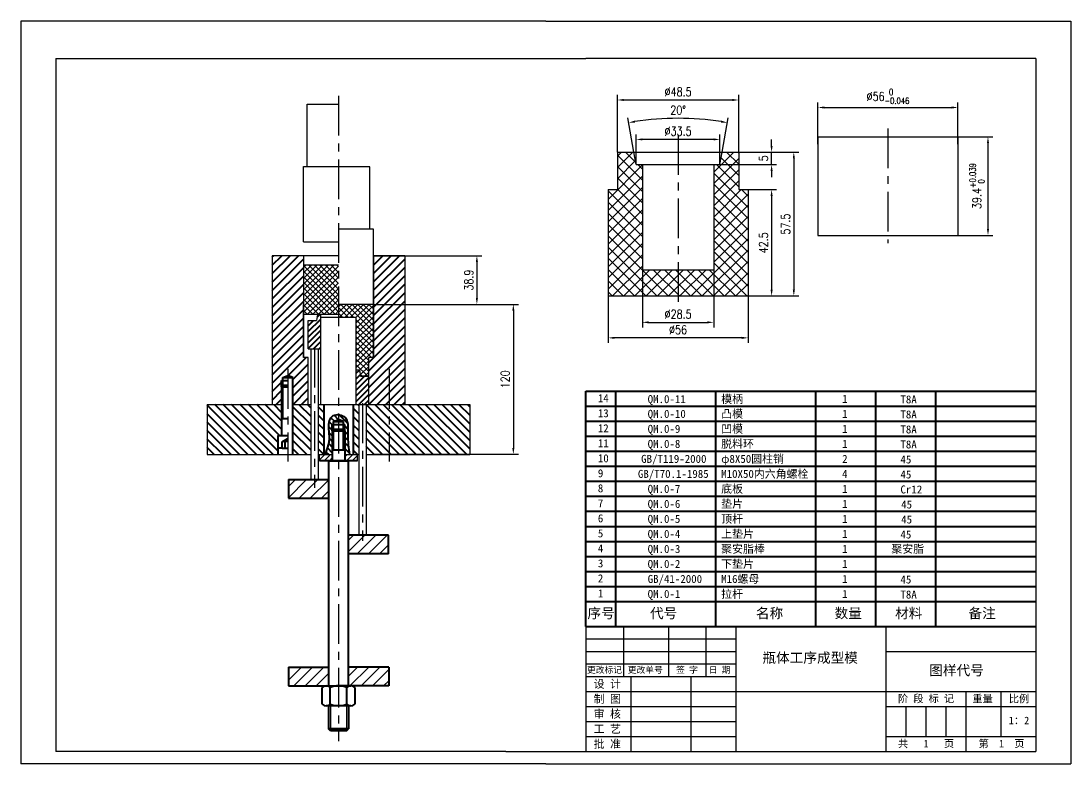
# Model space of a CAD drawing. Extents: x -23172 to -18855, y 7404 to 10591.
# Drawn here: x -21210.8 to -20790.8, y 9213.3 to 9510.3 of the extents above; entities that cross this region are included whole.
import ezdxf
from ezdxf.enums import TextEntityAlignment as Align

# ---------------------------------------------------------------- set-up
doc = ezdxf.new("R2010")
doc.units = 0
doc.header["$LTSCALE"] = 10
doc.linetypes.add('CENTER', pattern=[50.8, 31.75, -6.35, 6.35, -6.35])
doc.linetypes.add('DASHED', pattern=[0.75, 0.5, -0.25])
doc.layers.get('DEFPOINTS').update_dxf_attribs({"linetype": 'CONTINUOUS'})
for name, color, linetype in [('2细线层', 3, 'CONTINUOUS'), ('3中心线层', 1, 'CENTER'), ('4虚线层', 6, 'DASHED'), ('5剖面线层', 2, 'CONTINUOUS'), ('7标注层', 4, 'CONTINUOUS'), ('CONT', 3, 'CONTINUOUS'), ('TEXT', 1, 'CONTINUOUS')]:
    doc.layers.add(name, color=color, linetype=linetype)
doc.layers.add('YELLOW', color=2, linetype='CONTINUOUS', lineweight=40)
doc.styles.add('CHINA1', font='')
doc.styles.add('PC_TEXTSTYLE', font='txt.shx', dxfattribs={"width": 0.8, "bigfont": 'hzfs.shx'})
doc.styles.get('CHINA1').set_extended_font_data('SimSun')
doc.dimstyles.new('TH_GBDIM', dxfattribs={"dimtxt": 3.5, "dimasz": 2.5, "dimexe": 2, "dimexo": 0, "dimgap": 1.5, "dimtad": 1, "dimdec": 1, "dimzin": 0, "dimdsep": 46, "dimtxsty": 'PC_TEXTSTYLE', "dimcen": 2.5, "dimadec": 0, "dimazin": 0, "dimtfac": 0.714286, "dimtdec": 4, "dimtmove": 0, "dimatfit": 3, "dimfxl": 1, "dimtolj": 1, "dimtzin": 0, "dimarcsym": 0})
pattern_1 = [(45, (-10216.707, 4659.9385), (-1.12253202, 1.12253202), [])]
pattern_2 = [(45, (544.5956, -453.713), (-2.24506403, 2.24506403), [])]

# ---------------------------------------------------------------- blocks, each defined once
blk = doc.blocks.new('*D113')
at = {"layer": '7标注层', "color": 0, "lineweight": -2, "ltscale": 0.5}
for p, q in [((-20837.23, 9464.03), (-20821.99, 9464.03)), ((-20823.99, 9461.53), (-20823.99, 9427.13)), ((-20837.23, 9424.63), (-20821.99, 9424.63))]:
    blk.add_line(p, q, dxfattribs=at)
at = {"layer": '7标注层', "color": 0, "lineweight": -3, "ltscale": 0.5}
for points in [[(-20824.41, 9461.53), (-20823.58, 9461.53), (-20823.99, 9464.03)], [(-20824.41, 9427.13), (-20823.58, 9427.13), (-20823.99, 9424.63)]]:
    blk.add_solid(points, dxfattribs=at)
at = {"layer": 'DEFPOINTS', "color": 0, "lineweight": -3, "ltscale": 0.5}
for p in [(-20837.23, 9464.03), (-20837.23, 9424.63), (-20823.99, 9424.63)]:
    blk.add_point(p, dxfattribs=at)
at = {"layer": '7标注层', "color": 0, "lineweight": -3, "ltscale": 0.5, "insert": (-20828.41, 9444.33), "char_height": 3.5, "attachment_point": 5, "rotation": 90, "style": 'PC_TEXTSTYLE'}
blk.add_mtext('\\A1;39.4{}{\\H0.7143x;\\S+0.039^  0;}', dxfattribs=at)
blk = doc.blocks.new('*D112')
at = {"layer": '7标注层', "color": 0, "lineweight": -2, "ltscale": 0.5}
for p, q in [((-20892, 9461.08), (-20892, 9477.75)), ((-20889.5, 9475.75), (-20838.5, 9475.75)), ((-20836, 9461.08), (-20836, 9477.75))]:
    blk.add_line(p, q, dxfattribs=at)
at = {"layer": '7标注层', "color": 0, "lineweight": -3, "ltscale": 0.5}
for points in [[(-20889.5, 9476.17), (-20889.5, 9475.33), (-20892, 9475.75)], [(-20838.5, 9476.17), (-20838.5, 9475.33), (-20836, 9475.75)]]:
    blk.add_solid(points, dxfattribs=at)
at = {"layer": 'DEFPOINTS', "color": 0, "lineweight": -3, "ltscale": 0.5}
for p in [(-20836, 9475.75), (-20892, 9461.08), (-20836, 9461.08)]:
    blk.add_point(p, dxfattribs=at)
at = {"layer": '7标注层', "color": 0, "lineweight": -3, "ltscale": 0.5, "insert": (-20864, 9480.17), "char_height": 3.5, "attachment_point": 5, "style": 'PC_TEXTSTYLE'}
blk.add_mtext('\\A1;%%c56{}{\\H0.7143x;\\S 0^ -0.046;}', dxfattribs=at)
blk = doc.blocks.new('*D117')
at = {"layer": '7标注层', "color": 0, "lineweight": -2, "ltscale": 0.5}
for p, q in [((-20962.22, 9410.91), (-20962.22, 9387.87)), ((-20933.72, 9410.91), (-20933.72, 9387.87)), ((-20959.72, 9389.87), (-20936.22, 9389.87))]:
    blk.add_line(p, q, dxfattribs=at)
at = {"layer": '7标注层', "color": 0, "lineweight": -3, "ltscale": 0.5}
for points in [[(-20959.72, 9390.29), (-20959.72, 9389.45), (-20962.22, 9389.87)], [(-20936.22, 9390.29), (-20936.22, 9389.45), (-20933.72, 9389.87)]]:
    blk.add_solid(points, dxfattribs=at)
at = {"layer": 'DEFPOINTS', "color": 0, "lineweight": -3, "ltscale": 0.5}
for p in [(-20962.22, 9410.91), (-20933.72, 9410.91), (-20933.72, 9389.87)]:
    blk.add_point(p, dxfattribs=at)
at = {"layer": '7标注层', "color": 0, "lineweight": -3, "ltscale": 0.5, "insert": (-20947.97, 9393.12), "char_height": 3.5, "attachment_point": 5, "style": 'PC_TEXTSTYLE'}
blk.add_mtext('\\A1;%%c28.5{}{}', dxfattribs=at)
blk = doc.blocks.new('*D116')
at = {"layer": '7标注层', "color": 0, "lineweight": -2, "ltscale": 0.5}
for p, q in [((-20975.97, 9400.41), (-20975.97, 9381.66)), ((-20919.97, 9400.41), (-20919.97, 9381.66)), ((-20922.47, 9383.66), (-20973.47, 9383.66))]:
    blk.add_line(p, q, dxfattribs=at)
at = {"layer": '7标注层', "color": 0, "lineweight": -3, "ltscale": 0.5}
for points in [[(-20973.47, 9384.08), (-20973.47, 9383.25), (-20975.97, 9383.66)], [(-20922.47, 9384.08), (-20922.47, 9383.25), (-20919.97, 9383.66)]]:
    blk.add_solid(points, dxfattribs=at)
at = {"layer": 'DEFPOINTS', "color": 0, "lineweight": -3, "ltscale": 0.5}
for p in [(-20975.97, 9400.41), (-20919.97, 9400.41), (-20975.97, 9383.66)]:
    blk.add_point(p, dxfattribs=at)
at = {"layer": '7标注层', "color": 0, "lineweight": -3, "ltscale": 0.5, "insert": (-20947.97, 9386.91), "char_height": 3.5, "attachment_point": 5, "style": 'PC_TEXTSTYLE'}
blk.add_mtext('\\A1;%%c56{}{}', dxfattribs=at)
blk = doc.blocks.new('*D111')
at = {"layer": '7标注层', "color": 0, "lineweight": -2, "ltscale": 0.5}
for p, q in [((-20925.66, 9457.91), (-20899.66, 9457.91)), ((-20901.66, 9455.41), (-20901.66, 9402.91)), ((-20924.98, 9400.41), (-20899.66, 9400.41))]:
    blk.add_line(p, q, dxfattribs=at)
at = {"layer": '7标注层', "color": 0, "lineweight": -3, "ltscale": 0.5}
for points in [[(-20902.07, 9455.41), (-20901.24, 9455.41), (-20901.66, 9457.91)], [(-20902.07, 9402.91), (-20901.24, 9402.91), (-20901.66, 9400.41)]]:
    blk.add_solid(points, dxfattribs=at)
at = {"layer": 'DEFPOINTS', "color": 0, "lineweight": -3, "ltscale": 0.5}
for p in [(-20925.66, 9457.91), (-20924.98, 9400.41), (-20901.66, 9400.41)]:
    blk.add_point(p, dxfattribs=at)
at = {"layer": '7标注层', "color": 0, "lineweight": -3, "ltscale": 0.5, "insert": (-20904.91, 9429.16), "char_height": 3.5, "attachment_point": 5, "rotation": 90, "style": 'PC_TEXTSTYLE'}
blk.add_mtext('\\A1;57.5', dxfattribs=at)
blk = doc.blocks.new('*D115')
at = {"layer": '7标注层', "color": 0, "lineweight": -2, "ltscale": 0.5}
for p, q in [((-20910.55, 9460.41), (-20910.55, 9462.91)), ((-20935.07, 9457.91), (-20908.55, 9457.91)), ((-20910.55, 9452.91), (-20910.55, 9457.91)), ((-20935.07, 9452.91), (-20908.55, 9452.91)), ((-20910.55, 9450.41), (-20910.55, 9447.91))]:
    blk.add_line(p, q, dxfattribs=at)
at = {"layer": '7标注层', "color": 0, "lineweight": -3, "ltscale": 0.5}
for points in [[(-20910.97, 9460.41), (-20910.13, 9460.41), (-20910.55, 9457.91)], [(-20910.97, 9450.41), (-20910.13, 9450.41), (-20910.55, 9452.91)]]:
    blk.add_solid(points, dxfattribs=at)
at = {"layer": 'DEFPOINTS', "color": 0, "lineweight": -3, "ltscale": 0.5}
for p in [(-20935.07, 9457.91), (-20910.55, 9457.91), (-20935.07, 9452.91)]:
    blk.add_point(p, dxfattribs=at)
at = {"layer": '7标注层', "color": 0, "lineweight": -3, "ltscale": 0.5, "insert": (-20913.8, 9455.41), "char_height": 3.5, "attachment_point": 5, "rotation": 90, "style": 'PC_TEXTSTYLE'}
blk.add_mtext('\\A1;5{}{}', dxfattribs=at)
blk = doc.blocks.new('*D118')
at = {"layer": '7标注层', "color": 0, "lineweight": -2, "ltscale": 0.5}
for p, q in [((-20972.22, 9457.91), (-20972.22, 9480.75)), ((-20923.72, 9457.91), (-20923.72, 9480.75)), ((-20969.72, 9478.75), (-20926.22, 9478.75))]:
    blk.add_line(p, q, dxfattribs=at)
at = {"layer": '7标注层', "color": 0, "lineweight": -3, "ltscale": 0.5}
for points in [[(-20969.72, 9479.17), (-20969.72, 9478.34), (-20972.22, 9478.75)], [(-20926.22, 9479.17), (-20926.22, 9478.34), (-20923.72, 9478.75)]]:
    blk.add_solid(points, dxfattribs=at)
at = {"layer": 'DEFPOINTS', "color": 0, "lineweight": -3, "ltscale": 0.5}
for p in [(-20923.72, 9478.75), (-20972.22, 9457.91), (-20923.72, 9457.91)]:
    blk.add_point(p, dxfattribs=at)
at = {"layer": '7标注层', "color": 0, "lineweight": -3, "ltscale": 0.5, "insert": (-20947.97, 9482), "char_height": 3.5, "attachment_point": 5, "style": 'PC_TEXTSTYLE'}
blk.add_mtext('\\A1;%%c48.5{}{}', dxfattribs=at)
blk = doc.blocks.new('*D119')
at = {"layer": '7标注层', "color": 0, "lineweight": -2, "ltscale": 0.5}
for p, q in [((-20964.71, 9452.91), (-20964.71, 9464.99)), ((-20933.73, 9462.99), (-20962.21, 9462.99)), ((-20931.23, 9452.91), (-20931.23, 9464.99))]:
    blk.add_line(p, q, dxfattribs=at)
at = {"layer": '7标注层', "color": 0, "lineweight": -3, "ltscale": 0.5}
for points in [[(-20962.21, 9463.4), (-20962.21, 9462.57), (-20964.71, 9462.99)], [(-20933.73, 9463.4), (-20933.73, 9462.57), (-20931.23, 9462.99)]]:
    blk.add_solid(points, dxfattribs=at)
at = {"layer": 'DEFPOINTS', "color": 0, "lineweight": -3, "ltscale": 0.5}
for p in [(-20964.71, 9462.99), (-20964.71, 9452.91), (-20931.23, 9452.91)]:
    blk.add_point(p, dxfattribs=at)
at = {"layer": '7标注层', "color": 0, "lineweight": -3, "ltscale": 0.5, "insert": (-20947.97, 9466.24), "char_height": 3.5, "attachment_point": 5, "style": 'PC_TEXTSTYLE'}
blk.add_mtext('\\A1;%%c33.5{}{}', dxfattribs=at)
blk = doc.blocks.new('*D120')
at = {"layer": '7标注层', "color": 0, "lineweight": -2, "ltscale": 0.5}
for p, q in [((-20965.59, 9457.91), (-20968.02, 9471.67)), ((-20930.34, 9457.91), (-20927.92, 9471.67))]:
    blk.add_line(p, q, dxfattribs=at)
blk.add_arc((-20947.97, 9357.95), 113.47, 81.2624, 98.7376, dxfattribs=at)
at = {"layer": '7标注层', "color": 0, "lineweight": -3, "ltscale": 0.5}
for points in [[(-20965.14, 9469.69), (-20965.27, 9470.52), (-20967.67, 9469.7)], [(-20930.66, 9470.52), (-20930.8, 9469.69), (-20928.27, 9469.7)]]:
    blk.add_solid(points, dxfattribs=at)
at = {"layer": 'DEFPOINTS', "color": 0, "lineweight": -3, "ltscale": 0.5}
for p in [(-20941.37, 9471.23), (-20965.59, 9457.91), (-20930.34, 9457.91), (-20964.71, 9452.91), (-20931.23, 9452.91)]:
    blk.add_point(p, dxfattribs=at)
at = {"layer": '7标注层', "color": 0, "lineweight": -3, "ltscale": 0.5, "insert": (-20947.97, 9474.67), "char_height": 3.5, "attachment_point": 5, "style": 'PC_TEXTSTYLE'}
blk.add_mtext('\\A1;20°{}{}', dxfattribs=at)
blk = doc.blocks.new('*D114')
at = {"layer": '7标注层', "color": 0, "lineweight": -2, "ltscale": 0.5}
for p, q in [((-20921.84, 9442.91), (-20908.55, 9442.91)), ((-20910.55, 9440.41), (-20910.55, 9402.91)), ((-20921.84, 9400.41), (-20908.55, 9400.41))]:
    blk.add_line(p, q, dxfattribs=at)
at = {"layer": '7标注层', "color": 0, "lineweight": -3, "ltscale": 0.5}
for points in [[(-20910.97, 9440.41), (-20910.13, 9440.41), (-20910.55, 9442.91)], [(-20910.97, 9402.91), (-20910.13, 9402.91), (-20910.55, 9400.41)]]:
    blk.add_solid(points, dxfattribs=at)
at = {"layer": 'DEFPOINTS', "color": 0, "lineweight": -3, "ltscale": 0.5}
for p in [(-20921.84, 9442.91), (-20921.84, 9400.41), (-20910.55, 9400.41)]:
    blk.add_point(p, dxfattribs=at)
at = {"layer": '7标注层', "color": 0, "lineweight": -3, "ltscale": 0.5, "insert": (-20913.8, 9421.66), "char_height": 3.5, "attachment_point": 5, "rotation": 90, "style": 'PC_TEXTSTYLE'}
blk.add_mtext('\\A1;42.5{}{}', dxfattribs=at)
blk = doc.blocks.new('*D300')
at = {"layer": '7标注层', "color": 0, "lineweight": -2, "ltscale": 0.5}
for p, q in [((-21069.79, 9397.05), (-21011.85, 9397.05)), ((-21013.85, 9394.55), (-21013.85, 9339.64)), ((-21069.79, 9337.14), (-21011.85, 9337.14))]:
    blk.add_line(p, q, dxfattribs=at)
at = {"layer": '7标注层', "color": 0, "lineweight": -3, "ltscale": 0.5}
for points in [[(-21014.27, 9394.55), (-21013.43, 9394.55), (-21013.85, 9397.05)], [(-21014.27, 9339.64), (-21013.43, 9339.64), (-21013.85, 9337.14)]]:
    blk.add_solid(points, dxfattribs=at)
at = {"layer": 'DEFPOINTS', "color": 0, "lineweight": -3, "ltscale": 0.5}
for p in [(-21069.79, 9397.05), (-21069.79, 9337.14), (-21013.85, 9337.14)]:
    blk.add_point(p, dxfattribs=at)
at = {"layer": '7标注层', "color": 0, "lineweight": -3, "ltscale": 0.5, "insert": (-21017.1, 9367.09), "char_height": 3.5, "attachment_point": 5, "rotation": 90, "style": 'PC_TEXTSTYLE'}
blk.add_mtext('\\A1;120{}{}', dxfattribs=at)
blk = doc.blocks.new('*D301')
at = {"layer": '7标注层', "color": 0, "lineweight": -2, "ltscale": 0.5}
for p, q in [((-21069.79, 9416.5), (-21026.44, 9416.5)), ((-21028.44, 9414), (-21028.44, 9399.55)), ((-21068.69, 9397.05), (-21026.44, 9397.05))]:
    blk.add_line(p, q, dxfattribs=at)
at = {"layer": '7标注层', "color": 0, "lineweight": -3, "ltscale": 0.5}
for points in [[(-21028.85, 9414), (-21028.02, 9414), (-21028.44, 9416.5)], [(-21028.85, 9399.55), (-21028.02, 9399.55), (-21028.44, 9397.05)]]:
    blk.add_solid(points, dxfattribs=at)
at = {"layer": 'DEFPOINTS', "color": 0, "lineweight": -3, "ltscale": 0.5}
for p in [(-21069.79, 9416.5), (-21068.69, 9397.05), (-21028.44, 9397.05)]:
    blk.add_point(p, dxfattribs=at)
at = {"layer": '7标注层', "color": 0, "lineweight": -3, "ltscale": 0.5, "insert": (-21031.69, 9406.77), "char_height": 3.5, "attachment_point": 5, "rotation": 90, "style": 'PC_TEXTSTYLE'}
blk.add_mtext('\\A1;38.9{}{}', dxfattribs=at)

msp = doc.modelspace()

# ---------------------------------------------------------------- hatches: boundary and pattern name
at = {"layer": '2细线层', "lineweight": 40}
h = msp.add_hatch(dxfattribs=at)
h.set_pattern_fill('ANSI31', color=256, scale=0.75, style=0)
h.set_pattern_definition([(45, (-10216.707, 4717.6742), (-1.683798, 1.683798), [])])
h.paths.add_polyline_path([(-21097.79, 9416.5), (-21110.29, 9416.5), (-21110.29, 9357.05), (-21106.54, 9357.05), (-21106.54, 9364.11), (-21106.54, 9366.61), (-21106.04, 9366.61), (-21106.04, 9367.77), (-21104.04, 9368.62), (-21102.04, 9367.77), (-21102.04, 9357.05), (-21095.91, 9357.05), (-21095.91, 9375.8), (-21097.79, 9375.8), (-21097.79, 9397.05)])
h.paths.add_polyline_path([(-21057.29, 9416.5), (-21069.79, 9416.5), (-21069.79, 9396.95), (-21069.79, 9375.8), (-21071.66, 9375.8), (-21071.66, 9357.05), (-21057.29, 9357.05)])
h.paths.add_polyline_path([(-21106.04, 9366.61), (-21106.54, 9366.61), (-21106.54, 9364.11), (-21106.04, 9364.61)], flags=17)
h = msp.add_hatch(dxfattribs=at)
h.set_pattern_fill('ANSI31', color=256, scale=0.5, style=0)
h.set_pattern_definition(pattern_1)
h.paths.add_polyline_path([(-21090.91, 9393.05), (-21092.16, 9393.05), (-21092.6, 9390.55), (-21095.91, 9390.55), (-21095.91, 9379.3), (-21090.91, 9379.3)])
h = msp.add_hatch(dxfattribs=at)
h.set_pattern_fill('ANSI31', color=256, scale=0.5, style=0)
h.set_pattern_definition(pattern_1)
h.paths.add_polyline_path([(-21076.66, 9357.05), (-21071.66, 9357.05), (-21071.66, 9368.3), (-21074.97, 9368.3), (-21075.41, 9370.8), (-21076.66, 9370.8)])
h = msp.add_hatch(dxfattribs=at)
h.set_pattern_fill('ANSI31', color=256, scale=0.75, angle=270, style=0)
h.set_pattern_definition([(315, (-10216.707, 4717.6742), (1.683798, 1.683798), [])])
h.paths.add_polyline_path([(-21031.29, 9357.05), (-21072.66, 9357.05), (-21072.66, 9337.05), (-21031.29, 9337.05)])
h.paths.add_polyline_path([(-21075.66, 9357.05), (-21077.91, 9357.05), (-21077.91, 9337.05), (-21075.66, 9337.05)])
h.paths.add_polyline_path([(-21089.66, 9357.05), (-21091.91, 9357.05), (-21091.91, 9337.05), (-21089.66, 9337.05)])
h.paths.add_polyline_path([(-21094.91, 9357.05), (-21102.04, 9357.05), (-21102.04, 9337.05), (-21094.91, 9337.05)])
h.paths.add_polyline_path([(-21106.54, 9357.05), (-21136.29, 9357.05), (-21136.29, 9337.05), (-21108.04, 9337.05), (-21108.04, 9344.61), (-21106.54, 9344.61)])
h = msp.add_hatch(dxfattribs=at)
h.set_pattern_fill('ANSI31', color=256, scale=0.5, angle=90, style=0)
h.set_pattern_definition([(135, (-10267.3472, 4432.2924), (-1.12253202, -1.12253202), [])])
edge = h.paths.add_edge_path()
edge.add_spline(control_points=[(-21079.38, 9337.05), (-21079.78, 9339.57), (-21080.45, 9344.46), (-21079.57, 9351.83), (-21083, 9352.9), (-21083.79, 9352.96)], knot_values=[39.326836, 39.326836, 39.326836, 39.326836, 55.484272, 70.059847, 74.3015, 74.3015, 74.3015, 74.3015], degree=3, periodic=0)
edge.add_line((-21083.79, 9352.96), (-21083.79, 9351.06))
edge.add_line((-21083.79, 9351.06), (-21081.79, 9350.2))
edge.add_line((-21081.79, 9350.2), (-21081.79, 9349.05))
edge.add_line((-21081.79, 9349.05), (-21081.29, 9349.05))
edge.add_line((-21081.29, 9349.05), (-21081.29, 9346.55))
edge.add_line((-21081.29, 9346.55), (-21081.29, 9337.05))
edge.add_line((-21081.29, 9337.05), (-21079.38, 9337.05))
h.paths.add_polyline_path([(-21086.29, 9346.55), (-21085.79, 9347.05), (-21085.79, 9349.05), (-21086.29, 9349.05)], flags=17)
edge = h.paths.add_edge_path()
edge.add_line((-21085.79, 9350.2), (-21083.79, 9351.06))
edge.add_line((-21083.79, 9351.06), (-21083.79, 9352.96))
edge.add_spline(control_points=[(-21083.79, 9352.96), (-21084.75, 9353.03), (-21087, 9352.56), (-21088.2, 9347.14), (-21086.61, 9343.65), (-21088.73, 9338.14), (-21088.86, 9337.05)], knot_values=[4.836071, 4.836071, 4.836071, 4.836071, 10.064795, 16.776041, 33.286363, 39.326836, 39.326836, 39.326836, 39.326836], degree=3, periodic=0)
edge.add_line((-21088.86, 9337.05), (-21086.29, 9337.05))
edge.add_line((-21086.29, 9337.05), (-21086.29, 9346.55))
edge.add_line((-21086.29, 9346.55), (-21086.29, 9349.05))
edge.add_line((-21086.29, 9349.05), (-21085.79, 9349.05))
edge.add_line((-21085.79, 9349.05), (-21085.79, 9350.2))
at = {"layer": '5剖面线层', "lineweight": -3, "ltscale": 0.5}
h = msp.add_hatch(dxfattribs=at)
h.set_pattern_fill('ANSI37', color=3, style=0)
h.set_pattern_definition([(45, (1871.494, 141.6728), (-2.24506403, 2.24506403), []), (135, (1871.494, 141.6728), (-2.24506403, -2.24506403), [])])
h.paths.add_polyline_path([(-20933.72, 9410.91), (-20947.97, 9410.91), (-20947.97, 9400.41), (-20919.97, 9400.41), (-20919.97, 9442.91), (-20923.72, 9442.91), (-20923.72, 9457.91), (-20930.34, 9457.91), (-20931.23, 9452.91), (-20933.72, 9452.91)])
h.paths.add_polyline_path([(-20975.97, 9400.41), (-20947.97, 9400.41), (-20947.97, 9410.91), (-20962.22, 9410.91), (-20962.22, 9452.91), (-20964.71, 9452.91), (-20965.59, 9457.91), (-20972.22, 9457.91), (-20972.22, 9442.91), (-20975.97, 9442.91)])
h = msp.add_hatch(dxfattribs=at)
h.set_pattern_fill('ANSI37', color=3, scale=0.5, angle=180, style=0)
h.set_pattern_definition([(225, (-10216.707, 4718.9242), (1.12253202, -1.12253202), []), (315, (-10216.707, 4718.9242), (1.12253202, 1.12253202), [])])
h.paths.add_polyline_path([(-21083.79, 9412.75), (-21097.79, 9412.75), (-21097.79, 9393.05), (-21083.79, 9393.05), (-21083.79, 9400.31)])
h = msp.add_hatch(dxfattribs=at)
h.set_pattern_fill('ANSI37', color=3, scale=0.5, angle=180, style=0)
h.set_pattern_definition([(225, (-10216.707, 4659.9385), (1.12253202, -1.12253202), []), (315, (-10216.707, 4659.9385), (1.12253202, 1.12253202), [])])
h.paths.add_polyline_path([(-21069.79, 9397.05), (-21083.79, 9397.05), (-21083.79, 9391.8), (-21076.66, 9391.8), (-21076.66, 9370.8), (-21075.41, 9370.8), (-21074.97, 9368.3), (-21071.66, 9368.3), (-21071.66, 9375.8), (-21069.79, 9375.8)])
at = {"layer": 'CONT'}
h = msp.add_hatch(dxfattribs=at)
h.set_pattern_fill('ANSI31', color=256, scale=0.5, style=0)
h.set_pattern_definition([(45, (-10267.3472, 4432.2924), (-1.12253202, 1.12253202), [])])
h.paths.add_polyline_path([(-21081.29, 9337.05), (-21081.29, 9334.55), (-21079.79, 9334.55), (-21076.22, 9334.55), (-21076.22, 9337.05)])
h.paths.add_polyline_path([(-21086.29, 9337.05), (-21091.35, 9337.05), (-21091.35, 9334.55), (-21086.29, 9334.55)])
h = msp.add_hatch(dxfattribs=at)
h.set_pattern_fill('ANSI31', color=256, style=0)
h.set_pattern_definition(pattern_2)
h.paths.add_polyline_path([(-21087.79, 9319.55), (-21087.79, 9327.05), (-21103.85, 9327.05), (-21103.85, 9319.55)])
h = msp.add_hatch(dxfattribs=at)
h.set_pattern_fill('ANSI31', color=256, style=0)
h.set_pattern_definition(pattern_2)
h.paths.add_polyline_path([(-21087.79, 9319.55), (-21087.79, 9327.05), (-21103.85, 9327.05), (-21103.85, 9319.55)])
h = msp.add_hatch(dxfattribs=at)
h.set_pattern_fill('ANSI31', color=256, style=0)
h.set_pattern_definition([(45, (544.5956, -499.213), (-2.24506403, 2.24506403), [])])
h.paths.add_polyline_path([(-21063.74, 9297.3), (-21063.74, 9304.8), (-21079.79, 9304.8), (-21079.79, 9297.3)])
h = msp.add_hatch(dxfattribs=at)
h.set_pattern_fill('ANSI31', color=256, style=0)
h.set_pattern_definition([(45, (544.5956, -486.213), (-2.24506403, 2.24506403), [])])
h.paths.add_polyline_path([(-21063.72, 9244.55), (-21063.72, 9252.05), (-21079.79, 9252.05), (-21079.79, 9244.55)])
h.paths.add_polyline_path([(-21087.79, 9244.55), (-21087.79, 9252.05), (-21103.85, 9252.05), (-21103.85, 9247.37), (-21096.48, 9244.55)])
h.paths.add_polyline_path([(-21103.85, 9247.37), (-21103.85, 9244.55), (-21096.48, 9244.55)], flags=17)

# ---------------------------------------------------------------- linework, layer by layer
at = {"layer": '2细线层', "lineweight": 40}
for p, q in [((-21106.54, 9364.11), (-21106.54, 9366.61)), ((-21106.04, 9351.28), (-21106.04, 9364.61)), ((-21086.29, 9346.55), (-21086.29, 9349.05)), ((-21085.79, 9338.71), (-21085.79, 9347.05)), ((-21081.79, 9338.71), (-21081.79, 9347.05)), ((-21081.29, 9346.55), (-21081.29, 9349.05))]:
    msp.add_line(p, q, dxfattribs=at)
at = {"layer": '2细线层', "color": 3}
for p, q in [((-21086.99, 9236.6), (-21086.99, 9226.6)), ((-21080.59, 9236.6), (-21080.59, 9226.6))]:
    msp.add_line(p, q, dxfattribs=at)
at = {"layer": '2细线层', "lineweight": 40}
msp.add_open_spline([(-21088.86, 9337.05), (-21088.73, 9338.14), (-21086.61, 9343.65), (-21088.2, 9347.14), (-21086.82, 9353.37), (-21079.44, 9352.93), (-21080.45, 9344.46), (-21079.78, 9339.57), (-21079.38, 9337.05)], degree=3, knots=[4.836071, 4.836071, 4.836071, 4.836071, 10.876543, 27.386865, 34.098111, 43.568489, 58.144063, 74.3015, 74.3015, 74.3015, 74.3015], dxfattribs=at)
at = {"layer": '3中心线层', "lineweight": -3, "ltscale": 0.05}
for p, q in [((-21083.79, 9480.37), (-21083.79, 9222.48)), ((-21093.41, 9379.76), (-21093.41, 9323.72)), ((-21104.04, 9371.22), (-21104.04, 9334.28)), ((-21063.54, 9371.22), (-21063.54, 9334.28)), ((-21074.16, 9357.51), (-21074.16, 9302.51))]:
    msp.add_line(p, q, dxfattribs=at)
at = {"layer": '3中心线层', "ltscale": 0.05}
for p, q in [((-20864, 9467.41), (-20864, 9421.47)), ((-20947.97, 9464.76), (-20947.97, 9396.38))]:
    msp.add_line(p, q, dxfattribs=at)
at = {"layer": '4虚线层', "lineweight": 40}
for p, q in [((-21106.32, 9342.11), (-21104.04, 9343.43)), ((-21106.32, 9339.61), (-21106.32, 9342.11)), ((-21105.18, 9339.61), (-21105.18, 9342.11))]:
    msp.add_line(p, q, dxfattribs=at)
for centre, radius, start, end in [((-21105.75, 9341.12), 1.14, 60, 120), ((-21104.04, 9338.51), 3.77, 90, 107.6397)]:
    msp.add_arc(centre, radius, start, end, dxfattribs=at)
at = {"layer": 'CONT', "lineweight": 40}
for p, q in [((-20984.79, 9362.32), (-20804.79, 9362.32)), ((-20972.79, 9356.32), (-20972.79, 9362.32)), ((-20932.79, 9356.32), (-20932.79, 9362.32)), ((-20892.79, 9356.32), (-20892.79, 9362.32)), ((-20868.79, 9356.32), (-20868.79, 9362.32)), ((-20844.79, 9356.32), (-20844.79, 9362.32)), ((-20984.79, 9356.32), (-20804.79, 9356.32)), ((-20972.79, 9350.32), (-20972.79, 9356.32)), ((-20932.79, 9350.32), (-20932.79, 9356.32)), ((-20892.79, 9350.32), (-20892.79, 9356.32)), ((-20868.79, 9350.32), (-20868.79, 9356.32)), ((-20844.79, 9350.32), (-20844.79, 9356.32)), ((-20984.79, 9350.32), (-20804.79, 9350.32)), ((-20984.79, 9350.32), (-20804.79, 9350.32)), ((-20984.79, 9350.32), (-20804.79, 9350.32)), ((-20972.79, 9344.32), (-20972.79, 9350.32)), ((-20932.79, 9344.32), (-20932.79, 9350.32)), ((-20892.79, 9344.32), (-20892.79, 9350.32)), ((-20868.79, 9344.32), (-20868.79, 9350.32)), ((-20844.79, 9344.32), (-20844.79, 9350.32)), ((-20984.79, 9344.32), (-20804.79, 9344.32)), ((-20972.79, 9338.32), (-20972.79, 9344.32)), ((-20932.79, 9338.32), (-20932.79, 9344.32)), ((-20892.79, 9338.32), (-20892.79, 9344.32)), ((-20868.79, 9338.32), (-20868.79, 9344.32)), ((-20844.79, 9338.32), (-20844.79, 9344.32)), ((-20984.79, 9338.32), (-20804.79, 9338.32)), ((-20984.79, 9338.32), (-20804.79, 9338.32)), ((-20972.79, 9332.32), (-20972.79, 9338.32)), ((-20932.79, 9332.32), (-20932.79, 9338.32)), ((-20932.79, 9332.32), (-20932.79, 9338.32)), ((-20892.79, 9332.32), (-20892.79, 9338.32)), ((-20892.79, 9332.32), (-20892.79, 9338.32)), ((-20868.79, 9332.32), (-20868.79, 9338.32)), ((-20868.79, 9332.32), (-20868.79, 9338.32)), ((-20844.79, 9332.32), (-20844.79, 9338.32)), ((-20984.79, 9332.32), (-20804.79, 9332.32)), ((-20972.79, 9326.32), (-20972.79, 9332.32)), ((-20932.79, 9326.32), (-20932.79, 9332.32)), ((-20892.79, 9326.32), (-20892.79, 9332.32)), ((-20868.79, 9326.32), (-20868.79, 9332.32)), ((-20844.79, 9326.32), (-20844.79, 9332.32)), ((-20984.79, 9326.32), (-20804.79, 9326.32)), ((-20984.79, 9326.32), (-20804.79, 9326.32)), ((-20972.79, 9320.32), (-20972.79, 9326.32)), ((-20932.79, 9320.32), (-20932.79, 9326.32)), ((-20892.79, 9320.32), (-20892.79, 9326.32)), ((-20868.79, 9320.32), (-20868.79, 9326.32)), ((-20844.79, 9320.32), (-20844.79, 9326.32)), ((-20984.79, 9320.32), (-20804.79, 9320.32)), ((-20984.79, 9320.32), (-20804.79, 9320.32)), ((-20972.79, 9314.32), (-20972.79, 9320.32)), ((-20932.79, 9314.32), (-20932.79, 9320.32)), ((-20892.79, 9314.32), (-20892.79, 9320.32)), ((-20868.79, 9314.32), (-20868.79, 9320.32)), ((-20844.79, 9314.32), (-20844.79, 9320.32)), ((-20984.79, 9314.32), (-20804.79, 9314.32)), ((-20972.79, 9308.32), (-20972.79, 9314.32)), ((-20932.79, 9308.32), (-20932.79, 9314.32)), ((-20892.79, 9308.32), (-20892.79, 9314.32)), ((-20868.79, 9308.32), (-20868.79, 9314.32)), ((-20844.79, 9308.32), (-20844.79, 9314.32)), ((-20984.79, 9308.32), (-20804.79, 9308.32)), ((-20984.79, 9308.32), (-20804.79, 9308.32)), ((-20972.79, 9296.32), (-20972.79, 9308.32)), ((-20932.79, 9296.32), (-20932.79, 9308.32)), ((-20892.79, 9296.32), (-20892.79, 9308.32)), ((-20868.79, 9296.32), (-20868.79, 9308.32)), ((-20844.79, 9296.32), (-20844.79, 9308.32)), ((-20984.79, 9302.32), (-20804.79, 9302.32)), ((-20984.79, 9296.32), (-20804.79, 9296.32)), ((-20972.79, 9290.32), (-20972.79, 9296.32)), ((-20932.79, 9290.32), (-20932.79, 9296.32)), ((-20892.79, 9290.32), (-20892.79, 9296.32)), ((-20868.79, 9290.32), (-20868.79, 9296.32)), ((-20844.79, 9290.32), (-20844.79, 9296.32)), ((-20984.79, 9290.32), (-20804.79, 9290.32)), ((-20984.79, 9290.32), (-20804.79, 9290.32)), ((-20972.79, 9284.32), (-20972.79, 9290.32)), ((-20932.79, 9284.32), (-20932.79, 9290.32)), ((-20892.79, 9284.32), (-20892.79, 9290.32)), ((-20868.79, 9284.32), (-20868.79, 9290.32)), ((-20844.79, 9284.32), (-20844.79, 9290.32)), ((-20984.79, 9284.32), (-20804.79, 9284.32)), ((-20972.79, 9278.32), (-20972.79, 9284.32)), ((-20932.79, 9278.32), (-20932.79, 9284.32)), ((-20892.79, 9278.32), (-20892.79, 9284.32)), ((-20868.79, 9278.32), (-20868.79, 9284.32)), ((-20844.79, 9278.32), (-20844.79, 9284.32)), ((-20984.79, 9278.32), (-20804.79, 9278.32)), ((-20972.79, 9268.32), (-20972.79, 9278.32)), ((-20932.79, 9268.32), (-20932.79, 9278.32)), ((-20892.79, 9268.32), (-20892.79, 9278.32)), ((-20868.79, 9268.32), (-20868.79, 9278.32)), ((-20844.79, 9268.32), (-20844.79, 9278.32))]:
    msp.add_line(p, q, dxfattribs=at)
at = {"layer": 'CONT', "lineweight": -3}
for p, q in [((-20969.79, 9268.32), (-20969.79, 9248.32)), ((-20951.79, 9268.32), (-20951.79, 9248.32)), ((-20936.79, 9268.32), (-20936.79, 9248.32)), ((-20924.79, 9268.32), (-20924.79, 9218.32)), ((-20864.79, 9268.32), (-20864.79, 9218.32)), ((-20984.79, 9263.32), (-20924.79, 9263.32)), ((-20984.79, 9258.32), (-20924.79, 9258.32)), ((-20864.79, 9258.32), (-20804.79, 9258.32)), ((-20984.79, 9253.32), (-20924.79, 9253.32)), ((-20966.79, 9248.32), (-20966.79, 9218.32)), ((-20942.79, 9248.32), (-20942.79, 9218.32)), ((-20984.79, 9242.32), (-20804.79, 9242.32)), ((-20832.79, 9242.32), (-20832.79, 9218.32)), ((-20818.79, 9242.32), (-20818.79, 9224.32)), ((-20984.79, 9236.32), (-20924.79, 9236.32)), ((-20864.79, 9236.32), (-20804.79, 9236.32)), ((-20856.79, 9236.32), (-20856.79, 9224.32)), ((-20848.79, 9236.32), (-20848.79, 9224.32)), ((-20840.79, 9236.32), (-20840.79, 9224.32)), ((-20984.79, 9230.32), (-20924.79, 9230.32)), ((-20984.79, 9224.32), (-20924.79, 9224.32)), ((-20864.79, 9224.32), (-20804.79, 9224.32))]:
    msp.add_line(p, q, dxfattribs=at)
at = {"layer": 'DEFPOINTS', "lineweight": -3}
for p, q in [((-21000.79, 9510.32), (-21210.79, 9510.32)), ((-21210.79, 9510.32), (-21210.79, 9213.32)), ((-21000.79, 9510.32), (-20790.79, 9510.32)), ((-20790.79, 9510.32), (-20790.79, 9213.32)), ((-21000.79, 9213.32), (-21210.79, 9213.32)), ((-21000.79, 9213.32), (-20790.79, 9213.32))]:
    msp.add_line(p, q, dxfattribs=at)
at = {"layer": 'YELLOW', "lineweight": -3}
for p, q in [((-21196.79, 9495.32), (-21016.79, 9495.32)), ((-21196.79, 9495.32), (-21196.79, 9218.32)), ((-21016.79, 9495.32), (-20984.79, 9495.32)), ((-20804.79, 9495.32), (-20984.79, 9495.32)), ((-20804.79, 9495.32), (-20804.79, 9218.32)), ((-20984.79, 9268.32), (-20804.79, 9268.32)), ((-20984.79, 9268.32), (-20984.79, 9218.32)), ((-20984.79, 9268.32), (-20804.79, 9268.32)), ((-20984.79, 9268.32), (-20804.79, 9268.32)), ((-20984.79, 9248.32), (-20924.79, 9248.32)), ((-21016.79, 9218.32), (-21196.79, 9218.32)), ((-21016.79, 9218.32), (-20984.79, 9218.32)), ((-20984.79, 9218.32), (-20804.79, 9218.32))]:
    msp.add_line(p, q, dxfattribs=at)
at = {"layer": 'YELLOW', "lineweight": -3, "ltscale": 0.5}
for p, q in [((-21096.29, 9477.1), (-21083.79, 9477.1)), ((-21096.29, 9452.1), (-21096.29, 9477.1)), ((-20892, 9464.03), (-20892, 9424.63)), ((-20892, 9464.03), (-20836, 9464.03)), ((-20836, 9464.03), (-20836, 9424.63)), ((-20972.22, 9457.91), (-20923.72, 9457.91)), ((-20972.22, 9457.91), (-20972.22, 9442.91)), ((-20964.71, 9452.91), (-20965.59, 9457.91)), ((-20931.23, 9452.91), (-20930.34, 9457.91)), ((-20923.72, 9457.91), (-20923.72, 9442.91)), ((-21097.79, 9452.1), (-21083.79, 9452.1)), ((-21097.79, 9422.1), (-21097.79, 9452.1)), ((-21071.29, 9452.05), (-21083.79, 9452.05)), ((-21071.29, 9427.05), (-21071.29, 9452.05)), ((-20964.71, 9452.91), (-20931.23, 9452.91)), ((-20962.22, 9452.91), (-20962.22, 9410.91)), ((-20933.72, 9452.91), (-20933.72, 9410.91)), ((-20975.97, 9442.91), (-20972.22, 9442.91)), ((-20975.97, 9442.91), (-20975.97, 9400.41)), ((-20923.72, 9442.91), (-20919.97, 9442.91)), ((-20919.97, 9442.91), (-20919.97, 9400.41)), ((-21069.79, 9427.05), (-21083.79, 9427.05)), ((-21069.79, 9396.95), (-21069.79, 9427.05)), ((-21097.79, 9422.1), (-21083.79, 9422.1)), ((-20892, 9424.63), (-20836, 9424.63)), ((-21110.29, 9416.5), (-21110.29, 9357.05)), ((-21083.79, 9416.5), (-21110.29, 9416.5)), ((-21097.79, 9416.5), (-21097.79, 9375.8)), ((-21069.79, 9416.5), (-21069.79, 9375.8)), ((-21057.29, 9416.5), (-21069.79, 9416.5)), ((-21057.29, 9416.5), (-21057.29, 9357.05)), ((-21083.79, 9412.75), (-21097.79, 9412.75)), ((-20962.22, 9410.91), (-20933.72, 9410.91)), ((-20975.97, 9400.41), (-20919.97, 9400.41)), ((-21097.79, 9375.8), (-21097.79, 9397.05)), ((-21069.79, 9397.05), (-21083.79, 9397.05)), ((-21069.79, 9375.8), (-21069.79, 9397.05)), ((-21083.79, 9393.05), (-21097.79, 9393.05)), ((-21092.16, 9393.05), (-21092.6, 9390.55)), ((-21090.91, 9393.05), (-21092.16, 9393.05)), ((-21090.91, 9357.05), (-21090.91, 9393.05)), ((-21076.66, 9391.8), (-21090.91, 9391.8)), ((-21076.66, 9357.05), (-21076.66, 9391.8)), ((-21095.91, 9379.3), (-21095.91, 9390.55)), ((-21095.91, 9390.55), (-21092.6, 9390.55)), ((-21095.91, 9379.3), (-21090.91, 9379.3)), ((-21094.91, 9379.3), (-21094.91, 9327.05)), ((-21091.91, 9379.3), (-21091.91, 9327.05)), ((-21095.91, 9375.8), (-21097.79, 9375.8)), ((-21095.91, 9357.05), (-21095.91, 9375.8)), ((-21071.66, 9357.05), (-21071.66, 9375.8)), ((-21069.79, 9375.8), (-21071.66, 9375.8)), ((-21075.41, 9370.8), (-21076.66, 9370.8)), ((-21075.41, 9370.8), (-21074.97, 9368.3)), ((-21074.97, 9368.3), (-21071.66, 9368.3)), ((-21071.66, 9368.3), (-21074.97, 9368.3)), ((-21136.29, 9357.05), (-21106.54, 9357.05)), ((-21136.29, 9357.05), (-21136.29, 9337.05)), ((-21102.04, 9357.05), (-21094.91, 9357.05)), ((-21091.91, 9357.05), (-21031.29, 9357.05)), ((-21075.66, 9357.05), (-21075.66, 9304.8)), ((-21072.66, 9357.05), (-21072.66, 9304.8)), ((-21031.29, 9357.05), (-21031.29, 9337.05)), ((-21136.29, 9337.05), (-21094.91, 9337.05)), ((-21091.91, 9337.05), (-21086.29, 9337.05)), ((-21091.91, 9337.05), (-21086.29, 9337.05)), ((-21091.35, 9334.55), (-21091.35, 9337.05)), ((-21081.29, 9337.05), (-21075.66, 9337.05)), ((-21081.29, 9337.05), (-21075.66, 9337.05)), ((-21076.22, 9334.55), (-21076.22, 9337.05)), ((-21072.66, 9337.05), (-21031.29, 9337.05))]:
    msp.add_line(p, q, dxfattribs=at)
at = {"layer": 'YELLOW', "lineweight": 40, "ltscale": 7}
for p, q in [((-21106.54, 9366.61), (-21104.04, 9366.61)), ((-21106.04, 9367.77), (-21104.04, 9368.62)), ((-21106.04, 9367.77), (-21102.04, 9367.77)), ((-21106.04, 9364.61), (-21106.04, 9367.77)), ((-21102.04, 9367.77), (-21104.04, 9368.62)), ((-21102.04, 9337.05), (-21102.04, 9367.77)), ((-21106.54, 9364.11), (-21106.04, 9364.61)), ((-21106.54, 9364.11), (-21106.04, 9364.61)), ((-21106.54, 9364.11), (-21104.04, 9364.11)), ((-21106.54, 9364.11), (-21104.04, 9364.11)), ((-21106.54, 9364.11), (-21106.54, 9344.61)), ((-21104.04, 9364.61), (-21106.04, 9364.61)), ((-21104.04, 9364.61), (-21106.04, 9364.61)), ((-21089.66, 9357.05), (-21089.66, 9337.05)), ((-21077.91, 9357.05), (-21077.91, 9337.05)), ((-21104.04, 9351.28), (-21106.54, 9351.28)), ((-21085.79, 9350.2), (-21083.79, 9351.06)), ((-21085.79, 9350.2), (-21081.79, 9350.2)), ((-21085.79, 9347.05), (-21085.79, 9350.2)), ((-21081.79, 9350.2), (-21083.79, 9351.06)), ((-21081.79, 9347.05), (-21081.79, 9350.2)), ((-21086.29, 9349.05), (-21081.29, 9349.05)), ((-21086.29, 9346.55), (-21085.79, 9347.05)), ((-21086.29, 9346.55), (-21081.29, 9346.55)), ((-21086.29, 9346.55), (-21086.29, 9334.55)), ((-21081.79, 9347.05), (-21085.79, 9347.05)), ((-21081.79, 9347.05), (-21081.29, 9346.55)), ((-21081.29, 9346.55), (-21081.29, 9334.55)), ((-21108.04, 9344.61), (-21104.04, 9344.61)), ((-21108.04, 9344.61), (-21108.04, 9337.05)), ((-21106.32, 9339.61), (-21107.54, 9339.61)), ((-21106.32, 9339.61), (-21104.04, 9339.61)), ((-21081.29, 9338.71), (-21086.29, 9338.71)), ((-21076.22, 9334.55), (-21091.35, 9334.55)), ((-21087.79, 9334.55), (-21087.79, 9244.55)), ((-21087.79, 9334.55), (-21079.79, 9334.55)), ((-21079.79, 9244.55), (-21079.79, 9334.55)), ((-21103.85, 9327.05), (-21087.79, 9327.05)), ((-21103.85, 9327.05), (-21087.79, 9327.05)), ((-21103.85, 9327.05), (-21103.85, 9319.55)), ((-21103.85, 9327.05), (-21103.85, 9319.55)), ((-21103.85, 9319.55), (-21087.79, 9319.55)), ((-21103.85, 9319.55), (-21087.79, 9319.55)), ((-21063.74, 9304.8), (-21079.79, 9304.8)), ((-21063.74, 9297.3), (-21063.74, 9304.8)), ((-21063.74, 9297.3), (-21079.79, 9297.3)), ((-21103.85, 9252.05), (-21087.79, 9252.05)), ((-21103.85, 9252.05), (-21103.85, 9244.55)), ((-21063.72, 9252.05), (-21079.79, 9252.05)), ((-21063.72, 9252.05), (-21063.72, 9244.55)), ((-21103.85, 9244.55), (-21083.79, 9244.55)), ((-21088.69, 9244.55), (-21078.88, 9244.55)), ((-21088.69, 9244.55), (-21078.88, 9244.55)), ((-21063.72, 9244.55), (-21083.79, 9244.55)), ((-21090.33, 9237.19), (-21090.33, 9243.95)), ((-21087.06, 9237.19), (-21087.06, 9243.95)), ((-21080.52, 9237.19), (-21080.52, 9243.95)), ((-21077.24, 9243.95), (-21077.24, 9237.19)), ((-21078.88, 9236.6), (-21088.69, 9236.6)), ((-21087.79, 9236.6), (-21087.79, 9227.4)), ((-21079.79, 9236.6), (-21079.79, 9227.4)), ((-21086.99, 9226.6), (-21087.79, 9227.4)), ((-21079.79, 9227.4), (-21087.79, 9227.4)), ((-21080.59, 9226.6), (-21086.99, 9226.6)), ((-21080.59, 9226.6), (-21079.79, 9227.4))]:
    msp.add_line(p, q, dxfattribs=at)
at = {"layer": 'YELLOW', "lineweight": 40}
for p, q in [((-20984.79, 9356.32), (-20984.79, 9362.32)), ((-20984.79, 9356.32), (-20984.79, 9362.32)), ((-20984.79, 9350.32), (-20984.79, 9356.32)), ((-20984.79, 9350.32), (-20984.79, 9356.32)), ((-20984.79, 9344.32), (-20984.79, 9350.32)), ((-20984.79, 9338.32), (-20984.79, 9344.32)), ((-20984.79, 9338.32), (-20984.79, 9344.32)), ((-20984.79, 9332.32), (-20984.79, 9338.32)), ((-20984.79, 9326.32), (-20984.79, 9332.32)), ((-20984.79, 9320.32), (-20984.79, 9326.32)), ((-20984.79, 9314.32), (-20984.79, 9320.32)), ((-20984.79, 9308.32), (-20984.79, 9314.32)), ((-20984.79, 9308.32), (-20984.79, 9314.32)), ((-20984.79, 9302.32), (-20984.79, 9308.32)), ((-20984.79, 9296.32), (-20984.79, 9302.32)), ((-20984.79, 9290.32), (-20984.79, 9296.32)), ((-20984.79, 9290.32), (-20984.79, 9296.32)), ((-20984.79, 9284.32), (-20984.79, 9290.32)), ((-20984.79, 9278.32), (-20984.79, 9284.32)), ((-20984.79, 9268.32), (-20984.79, 9278.32)), ((-20984.79, 9268.32), (-20804.79, 9268.32)), ((-20984.79, 9268.32), (-20804.79, 9268.32)), ((-20984.79, 9268.32), (-20804.79, 9268.32)), ((-20984.79, 9268.32), (-20804.79, 9268.32)), ((-20984.79, 9268.32), (-20804.79, 9268.32)), ((-20984.79, 9268.32), (-20804.79, 9268.32)), ((-20984.79, 9268.32), (-20804.79, 9268.32))]:
    msp.add_line(p, q, dxfattribs=at)
at = {"layer": 'YELLOW', "lineweight": 40, "ltscale": 7}
for centre, radius, start, end in [((-21107.54, 9340.11), 0.5, 180, 270), ((-21088.69, 9242.01), 2.54, 49.9424, 130.0576), ((-21088.69, 9242.01), 2.54, 49.9424, 130.0576), ((-21083.79, 9235.28), 9.27, 69.3402, 110.6598), ((-21083.79, 9235.28), 9.27, 69.3402, 110.6598), ((-21078.88, 9242.01), 2.54, 49.9424, 130.0576), ((-21078.88, 9242.01), 2.54, 49.9424, 130.0576), ((-21088.69, 9239.14), 2.54, 229.9424, 310.0576), ((-21083.79, 9245.87), 9.27, 249.3402, 290.6598), ((-21078.88, 9239.14), 2.54, 229.9424, 310.0576)]:
    msp.add_arc(centre, radius, start, end, dxfattribs=at)

# ---------------------------------------------------------------- texts
at = {"layer": 'TEXT', "lineweight": 40, "style": 'CHINA1'}
for s, p in [('14', (-20980.05, 9357.93)), ('QM.0-11', (-20960.12, 9357.58)), ('模柄', (-20930.71, 9357.58)), ('1', (-20882.34, 9357.69)), ('T8A', (-20859.01, 9357.47)), ('13', (-20980.05, 9351.93)), ('QM.0-10', (-20960.12, 9351.69)), ('凸模', (-20930.71, 9351.69)), ('1', (-20882.34, 9351.69)), ('T8A', (-20859.01, 9351.47)), ('凹模', (-20930.71, 9345.69)), ('12', (-20980.05, 9345.93)), ('QM.0-9', (-20960.12, 9345.69)), ('1', (-20882.34, 9345.69)), ('T8A', (-20859.01, 9345.47)), ('11', (-20980.05, 9339.93)), ('QM.0-8', (-20960.12, 9339.69)), ('脱料环', (-20930.71, 9339.69)), ('1', (-20882.34, 9339.69)), ('T8A', (-20859.01, 9339.47)), ('10', (-20980.05, 9333.93)), ('GB/T119-2000', (-20962.72, 9333.69)), ('φ8X50圆柱销', (-20930.71, 9333.69)), ('2', (-20882.34, 9333.69)), ('45', (-20859.01, 9333.47)), ('9', (-20980.05, 9327.93)), ('GB/T70.1-1985', (-20964.02, 9327.69)), ('M10X50内六角螺栓', (-20930.71, 9327.69)), ('4', (-20882.34, 9327.69)), ('45', (-20859.01, 9327.47)), ('8', (-20980.05, 9321.93)), ('QM.0-7', (-20960.12, 9321.69)), ('底板', (-20930.71, 9321.69)), ('1', (-20882.34, 9321.69)), ('Cr12', (-20859.01, 9321.47)), ('7', (-20980.05, 9315.93)), ('QM.0-6', (-20960.12, 9315.69)), ('垫片', (-20930.71, 9315.69)), ('1', (-20882.34, 9315.69)), ('1', (-20882.34, 9315.69)), ('45', (-20858.72, 9315.47)), ('6', (-20980.05, 9309.93)), ('QM.0-5', (-20960.12, 9309.69)), ('顶杆', (-20930.71, 9309.69)), ('1', (-20882.34, 9309.69)), ('45', (-20858.72, 9309.47)), ('上垫片', (-20930.71, 9303.69)), ('5', (-20980.05, 9303.93)), ('QM.0-4', (-20960.12, 9303.69)), ('1', (-20882.34, 9303.69)), ('45', (-20859.01, 9303.47)), ('4', (-20980.05, 9297.93)), ('QM.0-3', (-20960.12, 9297.69)), ('聚安脂棒', (-20930.71, 9297.69)), ('1', (-20882.34, 9297.69)), ('聚安脂', (-20862.64, 9297.69)), ('3', (-20980.05, 9291.93)), ('QM.0-2', (-20960.12, 9291.69)), ('下垫片', (-20930.71, 9291.69)), ('1', (-20882.34, 9291.69)), ('2', (-20980.05, 9285.93)), ('GB/41-2000', (-20960.12, 9285.69)), ('M16螺母', (-20930.71, 9285.69)), ('1', (-20882.34, 9285.69)), ('45', (-20859.01, 9285.47)), ('1', (-20980.05, 9279.93)), ('QM.0-1', (-20960.12, 9279.69)), ('拉杆', (-20930.71, 9279.69)), ('1', (-20882.34, 9279.69)), ('T8A', (-20859.01, 9279.47))]:
    msp.add_text(s, height=3.2, dxfattribs=at).set_placement(p)
for s, p in [('序号', (-20978.74, 9271.6)), ('代号', (-20953.74, 9271.6)), ('名称', (-20911.36, 9271.6)), ('数量', (-20879.91, 9271.6)), ('材料', (-20855.69, 9271.6)), ('备注', (-20826.33, 9271.6))]:
    msp.add_text(s, height=4, dxfattribs=at).set_placement(p, align=Align.CENTER)
at = {"layer": 'TEXT', "lineweight": -3, "style": 'CHINA1'}
for s, height, p in [('瓶体工序成型模', 4, (-20895.12, 9253.8)), ('图样代号', 4, (-20836.55, 9248.76)), ('更改标记', 2.5, (-20977.39, 9249.69)), ('更改单号', 2.5, (-20961.07, 9249.69)), ('签 字', 2.5, (-20944.39, 9249.69)), ('日 期', 2.5, (-20931.37, 9249.69)), ('阶 段 标 记', 3, (-20848.76, 9237.97)), ('重量', 3, (-20826.14, 9237.91)), ('比例', 3, (-20811.58, 9237.91)), ('1：2', 3, (-20811.58, 9229.23)), ('共   1   页', 3, (-20848.76, 9219.97)), ('第  1  页', 3, (-20818.59, 9219.97))]:
    msp.add_text(s, height=height, dxfattribs=at).set_placement(p, align=Align.CENTER)
for s, p in [('设 计', (-20981.72, 9243.74)), ('制 图', (-20981.72, 9237.74)), ('审 核', (-20981.72, 9231.74)), ('工 艺', (-20981.72, 9225.74)), ('批 准', (-20981.72, 9219.74))]:
    msp.add_text(s, height=3.2, dxfattribs=at).set_placement(p)

# ---------------------------------------------------------------- dimensions: what is measured, and where the dimension line sits
at = {"layer": '7标注层', "lineweight": -3, "ltscale": 0.5}
for base, p1, p2, text, picture, middle in [((-20923.72, 9478.75), (-20972.22, 9457.91), (-20923.72, 9457.91), '%%c48.5{}{}', '*D118', (-20947.97, 9482)), ((-20964.71, 9462.99), (-20931.23, 9452.91), (-20964.71, 9452.91), '%%c33.5{}{}', '*D119', (-20947.97, 9466.24)), ((-20933.72, 9389.87), (-20962.22, 9410.91), (-20933.72, 9410.91), '%%c28.5{}{}', '*D117', (-20947.97, 9393.12)), ((-20975.97, 9383.66), (-20919.97, 9400.41), (-20975.97, 9400.41), '%%c56{}{}', '*D116', (-20947.97, 9386.91))]:
    dim = msp.add_linear_dim(base=base, p1=p1, p2=p2, text=text, dimstyle='TH_GBDIM', dxfattribs=at)
    dim.commit()
    dim.dimension.update_dxf_attribs({"geometry": picture, "text_midpoint": middle})
for base, p1, p2, angle, text, picture, middle in [((-20836, 9475.75), (-20892, 9461.08), (-20836, 9461.08), 180, '%%c56{}{\\H0.7143x;\\S 0^ -0.046;}', '*D112', (-20864, 9480.17)), ((-21028.44, 9397.05), (-21069.79, 9416.5), (-21068.69, 9397.05), 90, '38.9{}{}', '*D301', (-21031.69, 9406.77)), ((-21013.85, 9337.14), (-21069.79, 9397.05), (-21069.79, 9337.14), 90, '120{}{}', '*D300', (-21017.1, 9367.09))]:
    dim = msp.add_linear_dim(base=base, p1=p1, p2=p2, angle=angle, text=text, dimstyle='TH_GBDIM', override={"dimgap": 1.5, "dimtad": 1, "dimjust": 0, "dimdec": 1, "dimlfac": 1, "dimse1": 0, "dimse2": 0, "dimsd1": 0, "dimsd2": 0}, dxfattribs=at)
    dim.commit()
    dim.dimension.update_dxf_attribs({"geometry": picture, "text_midpoint": middle})
dim = msp.add_angular_dim_2l(base=(-20941.37, 9471.23), line1=((-20964.71, 9452.91), (-20965.59, 9457.91)), line2=((-20931.23, 9452.91), (-20930.34, 9457.91)), text='<>{}{}', dimstyle='TH_GBDIM', dxfattribs=at)
dim.commit()
dim.dimension.update_dxf_attribs({"geometry": '*D120', "text_midpoint": (-20947.97, 9474.67)})
for base, p1, p2, text, picture, middle in [((-20910.55, 9457.91), (-20935.07, 9452.91), (-20935.07, 9457.91), '5{}{}', '*D115', (-20913.8, 9455.41)), ((-20823.99, 9424.63), (-20837.23, 9464.03), (-20837.23, 9424.63), '39.4{}{\\H0.7143x;\\S+0.039^  0;}', '*D113', (-20828.41, 9444.33)), ((-20910.55, 9400.41), (-20921.84, 9442.91), (-20921.84, 9400.41), '42.5{}{}', '*D114', (-20913.8, 9421.66))]:
    dim = msp.add_linear_dim(base=base, p1=p1, p2=p2, angle=90, text=text, dimstyle='TH_GBDIM', dxfattribs=at)
    dim.commit()
    dim.dimension.update_dxf_attribs({"geometry": picture, "text_midpoint": middle})
dim = msp.add_linear_dim(base=(-20901.66, 9400.41), p1=(-20925.66, 9457.91), p2=(-20924.98, 9400.41), angle=90, dimstyle='TH_GBDIM', dxfattribs=at)
dim.commit()
dim.dimension.update_dxf_attribs({"geometry": '*D111', "text_midpoint": (-20904.91, 9429.16)})

doc.saveas('drawing.dxf')
